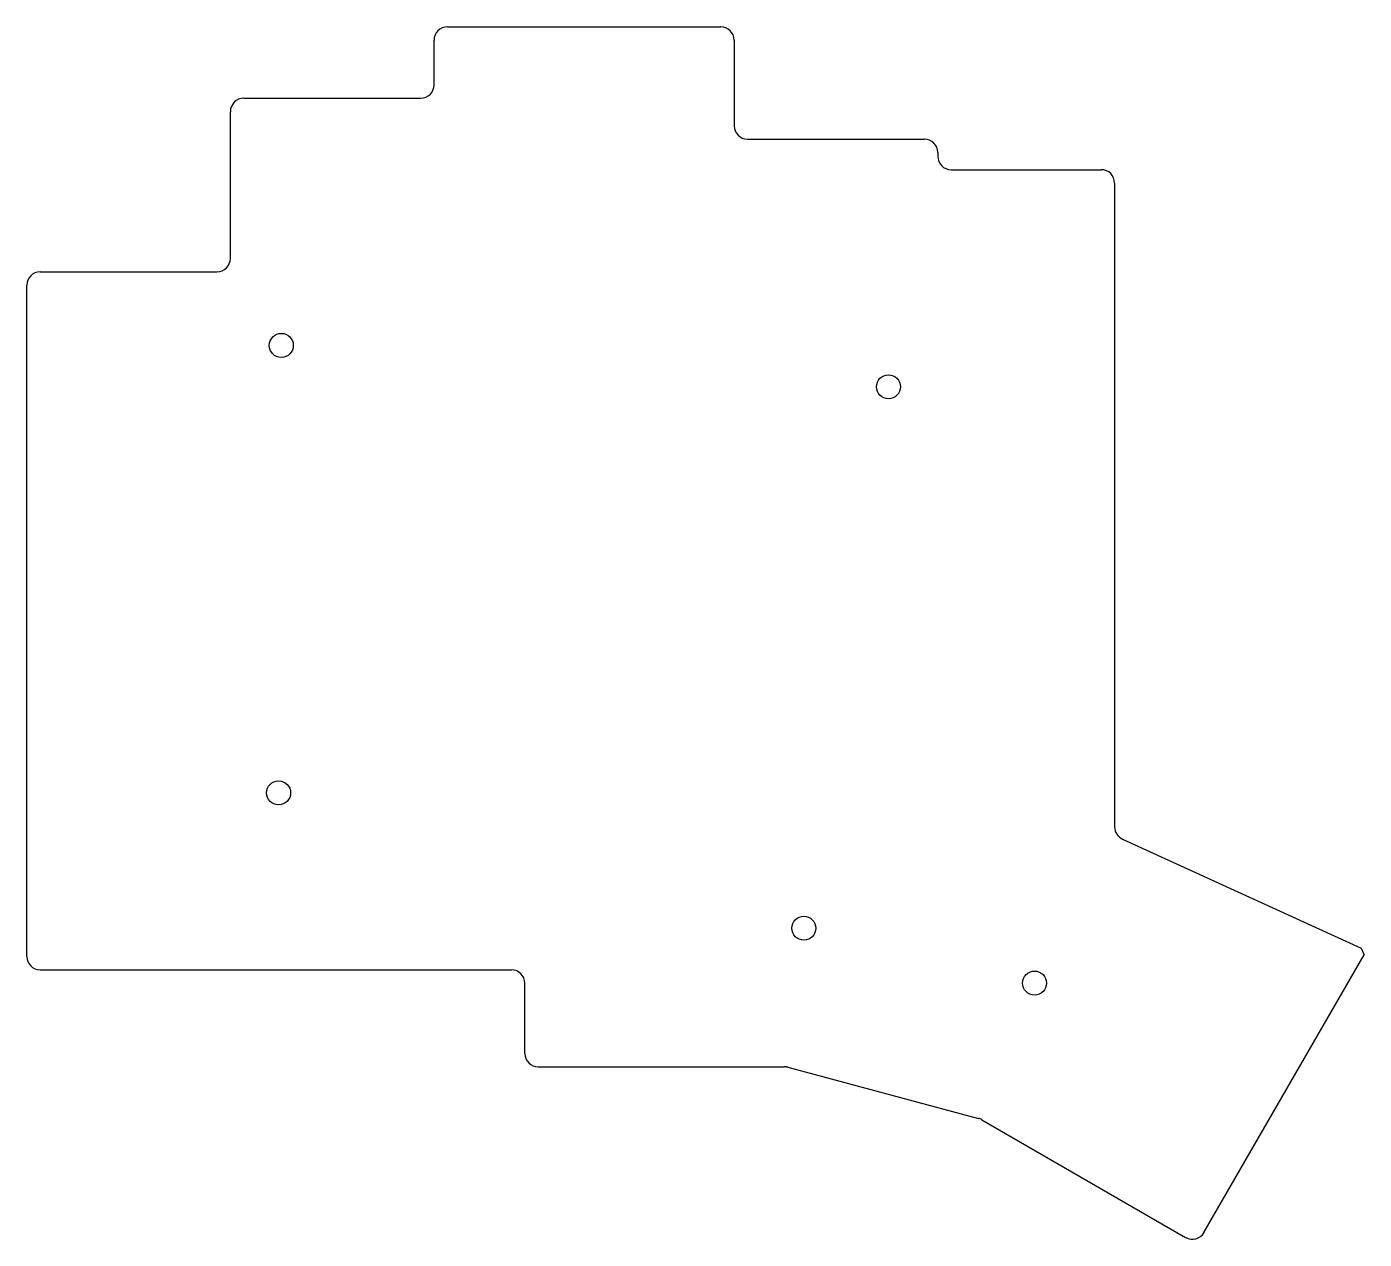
# Model space of a CAD drawing. Header units: millimetres. Extents: x -14 to 111, y -39 to 74.
import ezdxf

# ---------------------------------------------------------------- set-up
doc = ezdxf.new("R2010")
doc.units = ezdxf.units.MM

msp = doc.modelspace()

# ---------------------------------------------------------------- linework, layer by layer
for p, q in [((25.25, 74.46), (50.75, 74.46)), ((24, 69.04), (24, 73.21)), ((52, 73.21), (52, 65.23)), ((6.25, 67.79), (22.75, 67.79)), ((5, 52.85), (5, 66.54)), ((53.25, 63.98), (69.75, 63.98)), ((71, 62.73), (71, 62.38)), ((72.25, 61.12), (86.25, 61.12)), ((87.5, 59.88), (87.5, -0.17)), ((-12.75, 51.6), (3.75, 51.6)), ((-14, -12.25), (-14, 50.35)), ((88.23, -1.31), (110.5, -11.47)), ((95.84, -38.01), (110.79, -12.11)), ((110.5, -11.47), (110.79, -12.11)), ((-12.75, -13.5), (31.23, -13.5)), ((32.48, -21.3), (32.48, -14.75)), ((33.73, -22.55), (56.69, -22.55)), ((57.01, -22.59), (74.81, -27.36)), ((75.11, -27.49), (94.13, -38.47))]:
    msp.add_line(p, q)
for centre in [(9.75, 44.74), (66.4, 40.88), (9.5, 3), (58.5, -9.62), (80.03, -14.74)]:
    msp.add_circle(centre, 1.12)
for centre, start, end in [((25.25, 73.21), 90, 180), ((50.75, 73.21), 0, 90), ((22.75, 69.04), 270, 0), ((6.25, 66.54), 90, 180), ((53.25, 65.23), 180, 270), ((69.75, 62.73), 0, 90), ((72.25, 62.38), 180, 270), ((86.25, 59.88), 0, 90), ((3.75, 52.85), 270, 0), ((-12.75, 50.35), 90, 180), ((88.75, -0.17), 180, 245.4623), ((-12.75, -12.25), 180, 270), ((31.23, -14.75), 0, 90), ((33.73, -21.3), 180, 270), ((56.69, -23.8), 75, 90), ((74.49, -28.57), 60, 75), ((94.76, -37.38), 240, 330)]:
    msp.add_arc(centre, 1.25, start, end)

doc.saveas('drawing.dxf')
